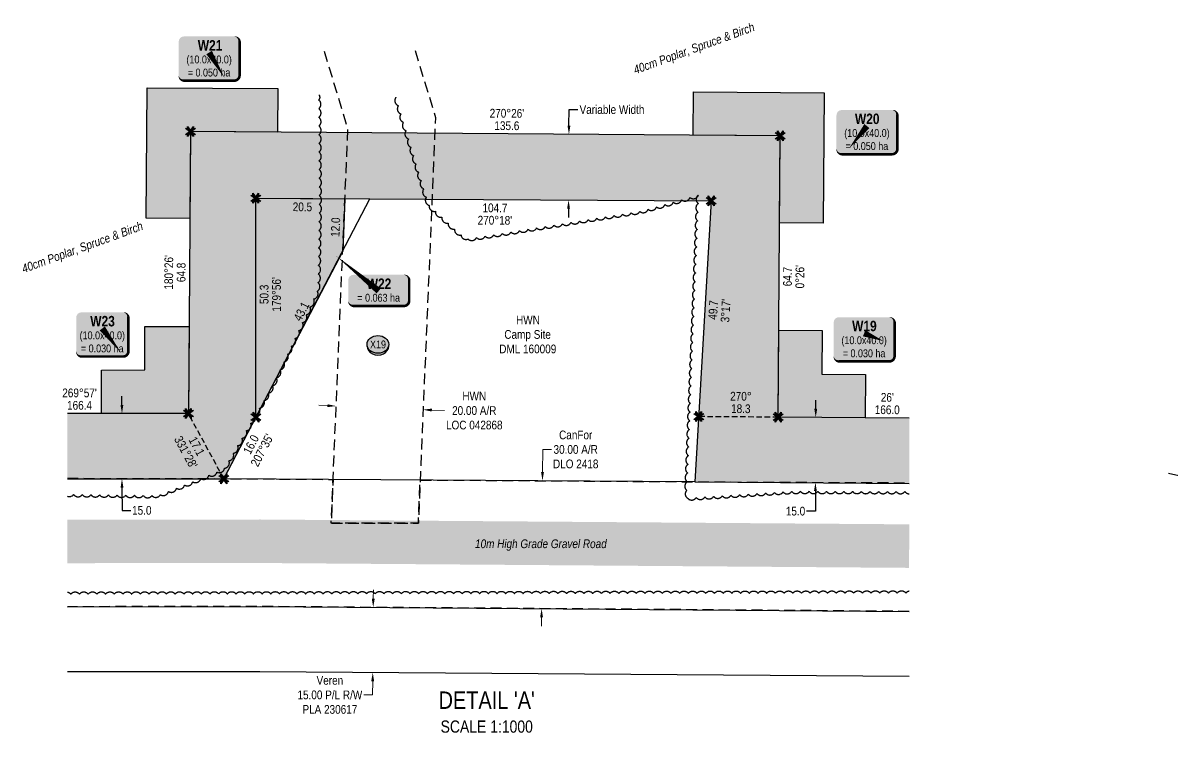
# Model space of a CAD drawing. Extents: x 454192 to 460119, y 6044068 to 6049303.
# Drawn here: x 454289 to 455611, y 6047345 to 6048165 of the extents above; entities that cross this region are included whole.
import ezdxf
from ezdxf.enums import TextEntityAlignment as Align

# ---------------------------------------------------------------- set-up
doc = ezdxf.new("R2010")
doc.units = 0
doc.header["$LTSCALE"] = 5
doc.header["$PDMODE"] = 34
doc.header["$PDSIZE"] = 0.03
for name, pattern in [('0', [1, 1, 0]), ('foc-ACCESSROAD', [3.75, 2.5, -1.25]), ('foc-TIELINE', [1.875, 1.25, -0.625]), ('foc-TOPO', [1, 0.2, -0.8])]:
    doc.linetypes.add(name, pattern=pattern)
doc.layers.get('Defpoints').update_dxf_attribs({"color": 9})
for name, color, linetype in [('AS-ROADS', 254, 'Continuous'), ('C-RW', 13, 'Continuous'), ('DETAIL-T', 7, 'Continuous'), ('F-AR', 190, 'foc-ACCESSROAD'), ('F-RW2', 190, 'Continuous'), ('L-BD', 7, 'Continuous'), ('L-MON', 1, 'Continuous'), ('L-TIE', 7, 'foc-TIELINE'), ('P-CROSSINGS', 250, 'Continuous'), ('P-PROPOSED', 10, 'Continuous'), ('P-PROPOSED-H', 21, 'Continuous'), ('P-TEMP-BLOCKS', 250, 'Continuous'), ('P-TEMP-H', 41, 'Continuous'), ('P-TEMP_WORKSPACE', 46, 'Continuous'), ('P-TXT', 4, 'Continuous'), ('T-BUSH', 110, '0'), ('T-BUSH-T', 110, 'Continuous'), ('T-GENERAL', 48, 'foc-TOPO')]:
    doc.layers.add(name, color=color, linetype=linetype)
for name, color, linetype, lineweight in [('C-RW-T', 13, 'Continuous', 9), ('F-AR-T', 190, 'Continuous', 9), ('F-WS-T', 190, 'Continuous', 9)]:
    doc.layers.add(name, color=color, linetype=linetype, lineweight=lineweight)
doc.styles.add('80', font='ARIALN.TTF', dxfattribs={"height": 10})
doc.styles.add('80CG', font='ARIALN.TTF', dxfattribs={"height": 10})
doc.styles.add('80L', font='ARIALN.TTF', dxfattribs={"height": 10})
doc.styles.add('80LS', font='ARIALNI.TTF', dxfattribs={"height": 10})
doc.styles.add('BOLD', font='ARIALNB.TTF')
doc.styles.add('Crossing', font='ARIALN.TTF', dxfattribs={"height": 10})
doc.dimstyles.new('Compass 5 000', dxfattribs={"dimscale": 5, "dimtxt": 9, "dimasz": 2, "dimexe": 0.2, "dimexo": 0.0625, "dimgap": 0.5, "dimtad": 0, "dimtih": 1, "dimtoh": 1, "dimzin": 0, "dimdsep": 46, "dimtxsty": '80CG', "dimcen": 0.1, "dimse1": 1, "dimse2": 1, "dimclrd": 256, "dimclrt": 256, "dimaunit": 1, "dimadec": 4, "dimazin": 0, "dimtfac": 0.06, "dimtofl": 0, "dimtmove": 0, "dimatfit": 1, "dimfxl": 0.2, "dimtolj": 1, "dimtzin": 0, "dimlwd": -1, "dimarcsym": 0})

# ---------------------------------------------------------------- blocks, each defined once
blk = doc.blocks.new('TEMP')
h = blk.add_hatch(color=255)
h.dxf.hatch_style = 1
h.paths.add_polyline_path([(0, 0.25), (-0.67, 1.15), (-0.67, 0.67), (-1.15, 0.67), (-0.25, 0), (-1.15, -0.67), (-0.67, -0.67), (-0.67, -1.15), (0, -0.25), (0.67, -1.15), (0.67, -0.67), (1.15, -0.67), (0.25, 0), (1.15, 0.67), (0.67, 0.67), (0.67, 1.15)])
h.paths.add_polyline_path([(0.57, 0.85), (0.57, 0.57), (0.85, 0.57), (0.08, 0), (0.85, -0.57), (0.57, -0.57), (0.57, -0.85), (0, -0.08), (-0.57, -0.85), (-0.57, -0.57), (-0.85, -0.57), (-0.08, 0), (-0.85, 0.57), (-0.57, 0.57), (-0.57, 0.85), (0, 0.08)], flags=16)
h = blk.add_hatch(color=1)
h.dxf.hatch_style = 1
h.paths.add_polyline_path([(0, 0.08), (-0.57, 0.85), (-0.57, 0.57), (-0.85, 0.57), (-0.08, 0), (-0.85, -0.57), (-0.57, -0.57), (-0.57, -0.85), (0, -0.08), (0.57, -0.85), (0.57, -0.57), (0.85, -0.57), (0.08, 0), (0.85, 0.57), (0.57, 0.57), (0.57, 0.85)])
at = {"color": 1}
for p, q in [((-0.08, 0), (0.08, 0)), ((0, 0.08), (0, -0.08))]:
    blk.add_line(p, q, dxfattribs=at)
at = {"color": 255, "flags": 128}
blk.add_lwpolyline([(-0.25, 0), (-1.15, 0.67), (-0.67, 0.67), (-0.67, 1.15), (0, 0.25), (0.67, 1.15), (0.67, 0.67), (1.15, 0.67), (0.25, 0), (1.15, -0.67), (0.67, -0.67), (0.67, -1.15), (0, -0.25), (-0.67, -1.15), (-0.67, -0.67), (-1.15, -0.67)], close=True, dxfattribs=at)
at = {"color": 1, "flags": 128}
blk.add_lwpolyline([(-0.08, 0), (-0.85, 0.57), (-0.57, 0.57), (-0.57, 0.85), (0, 0.08), (0.57, 0.85), (0.57, 0.57), (0.85, 0.57), (0.08, 0), (0.85, -0.57), (0.57, -0.57), (0.57, -0.85), (0, -0.08), (-0.57, -0.85), (-0.57, -0.57), (-0.85, -0.57)], close=True, dxfattribs=at)
blk = doc.blocks.new('xing2')
h = blk.add_hatch(color=50)
h.dxf.hatch_style = 1
edge = h.paths.add_edge_path()
edge.add_ellipse((0, 0), major_axis=(-12.5, 0), ratio=0.816297, start_angle=0, end_angle=360)
h = blk.add_hatch(color=250)
h.dxf.hatch_style = 1
edge = h.paths.add_edge_path()
edge.add_ellipse((0, -2), major_axis=(-12.5, 0), ratio=0.816297, start_angle=0, end_angle=180)
edge.add_line((12.5, -2), (12.5, 0))
edge.add_ellipse((0, 0), major_axis=(-12.5, 0), ratio=0.816297, start_angle=0, end_angle=180, ccw=False)
edge.add_line((-12.5, 0), (-12.5, -2))
at = {"color": 250}
blk.add_ellipse((0, 0), major_axis=(-12.5, 0), ratio=0.816297, dxfattribs=at)
blk.add_ellipse((0, -2), major_axis=(-12.5, 0), ratio=0.816297, start_param=0, end_param=3.141593, dxfattribs=at)
at = {"color": 250, "style": 'Crossing'}
blk.add_attdef('CROSSING', text='', height=9, dxfattribs=at).set_placement((0.1, 0), align=Align.MIDDLE_CENTER)
at = {"color": 250, "style": 'Crossing', "flags": 1}
for tag, p in [('OWNER', (0.1, -12.5)), ('DESCRIPTION', (0.1, -25.8)), ('LOCATION', (0.1, -39.3)), ('DWG_REF', (0.1, -52.8))]:
    blk.add_attdef(tag, text='', height=9, dxfattribs=at).set_placement(p, align=Align.MIDDLE_CENTER)
blk = doc.blocks.new('*U607')
at = {"true_color": 0xff8aff}
h = blk.add_hatch(color=211, dxfattribs=at)
edge = h.paths.add_edge_path()
edge.add_line((-29, -32.3), (29, -32.3))
edge.add_arc((29, -26.3), 6, 270, 360)
edge.add_line((35, -26.3), (35, 12.5))
edge.add_arc((29, 12.5), 6, 0, 90)
edge.add_line((29, 18.5), (-29, 18.5))
edge.add_arc((-29, 12.5), 6, 90, 180)
edge.add_line((-35, 12.5), (-35, -26.3))
edge.add_arc((-29, -26.3), 6, 180, 270)
at = {"color": 250, "flags": 128}
blk.add_lwpolyline([(-29, -32.3, 3, 3, 0), (29, -32.3, 3, 3, 0.414214), (35, -26.3, 3, 3, 0), (35, 12.5, 3, 0, 0.414214), (29, 18.5, 0, 0, 0), (-29, 18.5, 0, 0, 0.414214), (-35, 12.5, 0, 0, 0), (-35, -26.3, 0, 3, 0.414214)], format="xyseb", close=True, dxfattribs=at)
at = {"flags": 128}
blk.add_lwpolyline([(22.1, -8.9, 0, 7.5, 0), (0, 0, 0, 0, 0)], format="xyseb", dxfattribs=at)
at = {"color": 250}
for tag, p, height, style in [('TEMP_AREA_W1_001', (-9.2, 2.2), 12, 'BOLD'), ('ENTER_TEXT_001', (-30.7, -12.5), 9, '80')]:
    blk.add_attdef(tag, p, '', height=height, dxfattribs=dict(at, style=style))
blk = doc.blocks.new('*U606')
at = {"true_color": 0xff8aff}
h = blk.add_hatch(color=211, dxfattribs=at)
edge = h.paths.add_edge_path()
edge.add_line((-29, -32.3), (29, -32.3))
edge.add_arc((29, -26.3), 6, 270, 360)
edge.add_line((35, -26.3), (35, 12.5))
edge.add_arc((29, 12.5), 6, 0, 90)
edge.add_line((29, 18.5), (-29, 18.5))
edge.add_arc((-29, 12.5), 6, 90, 180)
edge.add_line((-35, 12.5), (-35, -26.3))
edge.add_arc((-29, -26.3), 6, 180, 270)
at = {"color": 250, "flags": 128}
blk.add_lwpolyline([(-29, -32.3, 3, 3, 0), (29, -32.3, 3, 3, 0.414214), (35, -26.3, 3, 3, 0), (35, 12.5, 3, 0, 0.414214), (29, 18.5, 0, 0, 0), (-29, 18.5, 0, 0, 0.414214), (-35, 12.5, 0, 0, 0), (-35, -26.3, 0, 3, 0.414214)], format="xyseb", close=True, dxfattribs=at)
at = {"flags": 128}
blk.add_lwpolyline([(-20.7, -25.9, 0, 7.5, 0), (0, 0, 0, 0, 0)], format="xyseb", dxfattribs=at)
at = {"color": 250}
for tag, p, height, style in [('TEMP_AREA_W1_001', (-9.2, 2.2), 12, 'BOLD'), ('ENTER_TEXT_001', (-30.7, -12.5), 9, '80')]:
    blk.add_attdef(tag, p, '', height=height, dxfattribs=dict(at, style=style))
blk = doc.blocks.new('*U608')
at = {"true_color": 0xff8aff}
h = blk.add_hatch(color=211, dxfattribs=at)
edge = h.paths.add_edge_path()
edge.add_line((-29, -32.3), (29, -32.3))
edge.add_arc((29, -26.3), 6, 270, 360)
edge.add_line((35, -26.3), (35, 12.5))
edge.add_arc((29, 12.5), 6, 0, 90)
edge.add_line((29, 18.5), (-29, 18.5))
edge.add_arc((-29, 12.5), 6, 90, 180)
edge.add_line((-35, 12.5), (-35, -26.3))
edge.add_arc((-29, -26.3), 6, 180, 270)
at = {"color": 250, "flags": 128}
blk.add_lwpolyline([(-29, -32.3, 3, 3, 0), (29, -32.3, 3, 3, 0.414214), (35, -26.3, 3, 3, 0), (35, 12.5, 3, 0, 0.414214), (29, 18.5, 0, 0, 0), (-29, 18.5, 0, 0, 0.414214), (-35, 12.5, 0, 0, 0), (-35, -26.3, 0, 3, 0.414214)], format="xyseb", close=True, dxfattribs=at)
at = {"flags": 128}
blk.add_lwpolyline([(17.7, -29.1, 0, 7.5, 0), (0, 0, 0, 0, 0)], format="xyseb", dxfattribs=at)
at = {"color": 250}
for tag, p, height, style in [('TEMP_AREA_W1_001', (-9.2, 2.2), 12, 'BOLD'), ('ENTER_TEXT_001', (-30.7, -12.5), 9, '80')]:
    blk.add_attdef(tag, p, '', height=height, dxfattribs=dict(at, style=style))
blk = doc.blocks.new('*U610')
at = {"true_color": 0xff8aff}
h = blk.add_hatch(color=211, dxfattribs=at)
edge = h.paths.add_edge_path()
edge.add_line((-29, -17.3), (29, -17.3))
edge.add_arc((29, -11.3), 6, 270, 360)
edge.add_line((35, -11.3), (35, 12.5))
edge.add_arc((29, 12.5), 6, 0, 90)
edge.add_line((29, 18.5), (-29, 18.5))
edge.add_arc((-29, 12.5), 6, 90, 180)
edge.add_line((-35, 12.5), (-35, -11.3))
edge.add_arc((-29, -11.3), 6, 180, 270)
at = {"flags": 128}
blk.add_lwpolyline([(-48.9, 40.2, 0, 7.5, 0), (0, 0, 0, 0, 0)], format="xyseb", dxfattribs=at)
at = {"color": 250, "flags": 128}
blk.add_lwpolyline([(-29, -17.3, 3, 3, 0), (29, -17.3, 3, 3, 0.414214), (35, -11.3, 3, 3, 0), (35, 12.5, 3, 0, 0.414214), (29, 18.5, 0, 0, 0), (-29, 18.5, 0, 0, 0.414214), (-35, 12.5, 0, 0, 0), (-35, -11.3, 0, 3, 0.414214)], format="xyseb", close=True, dxfattribs=at)
at = {"color": 250}
for tag, p, height, style in [('TEMP_AREA_W1_001', (-9.2, 2.2), 12, 'BOLD'), ('ENTER_TEXT_001', (-30.7, -12.5), 9, '80')]:
    blk.add_attdef(tag, p, '', height=height, dxfattribs=dict(at, style=style))
blk = doc.blocks.new('*U609')
at = {"true_color": 0xff8aff}
h = blk.add_hatch(color=211, dxfattribs=at)
edge = h.paths.add_edge_path()
edge.add_line((-24, -32.3), (24, -32.3))
edge.add_arc((24, -26.3), 6, 270, 360)
edge.add_line((30, -26.3), (30, 12.5))
edge.add_arc((24, 12.5), 6, 0, 90)
edge.add_line((24, 18.5), (-24, 18.5))
edge.add_arc((-24, 12.5), 6, 90, 180)
edge.add_line((-30, 12.5), (-30, -26.3))
edge.add_arc((-24, -26.3), 6, 180, 270)
at = {"color": 250, "flags": 128}
blk.add_lwpolyline([(-24, -32.3, 3, 3, 0), (24, -32.3, 3, 3, 0.414214), (30, -26.3, 3, 3, 0), (30, 12.5, 3, 0, 0.414214), (24, 18.5, 0, 0, 0), (-24, 18.5, 0, 0, 0.414214), (-30, 12.5, 0, 0, 0), (-30, -26.3, 0, 3, 0.414214)], format="xyseb", close=True, dxfattribs=at)
at = {"flags": 128}
blk.add_lwpolyline([(21.5, -28.1, 0, 7.5, 0), (0, 0, 0, 0, 0)], format="xyseb", dxfattribs=at)
at = {"color": 250}
for tag, p, height, style in [('TEMP_AREA_W1_001', (-9.2, 2.2), 12, 'BOLD'), ('ENTER_TEXT_001', (-30.7, -12.5), 9, '80')]:
    blk.add_attdef(tag, p, '', height=height, dxfattribs=dict(at, style=style))
blk = doc.blocks.new('*D525')
at = {"layer": 'Defpoints', "color": 0, "transparency": 16777216}
for p in [(454925.9, 6048037.4), (454915.9, 6047962), (454925.5, 6047962)]:
    blk.add_point(p, dxfattribs=at)
at = {"layer": 'P-TXT', "transparency": 16777216}
for p, q in [((454916.3, 6048047.5), (454916.4, 6048065.9)), ((454916.4, 6048065.9), (454926.4, 6048065.9)), ((454915.8, 6047952), (454915.8, 6047942))]:
    blk.add_line(p, q, dxfattribs=at)
for points in [[(454914.7, 6048047.5), (454918, 6048047.5), (454916.3, 6048037.5)], [(454914.2, 6047952), (454917.5, 6047952), (454915.9, 6047962)]]:
    blk.add_solid(points, dxfattribs=at)
at = {"layer": 'P-TXT', "transparency": 16777216, "insert": (454965.8, 6048065.9), "char_height": 10, "attachment_point": 5, "style": '80CG'}
blk.add_mtext('\\A1;Variable Width', dxfattribs=at)
blk = doc.blocks.new('*D526')
at = {"layer": 'Defpoints', "color": 0, "transparency": 16777216}
for p in [(455207.1, 6047712), (455199.7, 6047637.5), (455206.8, 6047637.5)]:
    blk.add_point(p, dxfattribs=at)
at = {"layer": 'P-TXT', "transparency": 16777216}
for p, q in [((455200.1, 6047722.1), (455200.1, 6047732.1)), ((455199.7, 6047627.5), (455199.6, 6047604.4)), ((455199.6, 6047604.4), (455189.6, 6047604.4))]:
    blk.add_line(p, q, dxfattribs=at)
for points in [[(455198.4, 6047722.1), (455201.7, 6047722), (455200, 6047712.1)], [(455198, 6047627.5), (455201.3, 6047627.5), (455199.7, 6047637.5)]]:
    blk.add_solid(points, dxfattribs=at)
at = {"layer": 'P-TXT', "transparency": 16777216, "insert": (455176.8, 6047604.4), "char_height": 10, "attachment_point": 5, "style": '80CG'}
blk.add_mtext('\\A1;15.0', dxfattribs=at)
blk = doc.blocks.new('*D527')
at = {"layer": 'Defpoints', "color": 0, "transparency": 16777216}
for p in [(454404.5, 6047716.6), (454402.5, 6047641.6), (454404.6, 6047641.6)]:
    blk.add_point(p, dxfattribs=at)
at = {"layer": 'P-TXT', "transparency": 16777216}
for p, q in [((454402.4, 6047726.6), (454402.4, 6047736.6)), ((454402.5, 6047631.6), (454402.6, 6047605.3)), ((454402.6, 6047605.3), (454412.6, 6047605.3))]:
    blk.add_line(p, q, dxfattribs=at)
for points in [[(454404.1, 6047726.6), (454400.8, 6047726.6), (454402.5, 6047716.6)], [(454404.2, 6047631.6), (454400.9, 6047631.6), (454402.5, 6047641.6)]]:
    blk.add_solid(points, dxfattribs=at)
at = {"layer": 'P-TXT', "transparency": 16777216, "insert": (454425.3, 6047605.3), "char_height": 10, "attachment_point": 5, "style": '80CG'}
blk.add_mtext('\\A1;15.0', dxfattribs=at)
blk = doc.blocks.new('*D528')
at = {"layer": 'Defpoints', "color": 0, "transparency": 16777216}
for p in [(454649.1, 6047734.5), (454749.1, 6047730.3), (454748.7, 6047721)]:
    blk.add_point(p, dxfattribs=at)
at = {"layer": 'F-AR-T', "transparency": 16777216}
for p, q in [((454638.8, 6047725.7), (454628.8, 6047726.1)), ((454758.7, 6047720.6), (454773.2, 6047720))]:
    blk.add_line(p, q, dxfattribs=at)
for points in [[(454638.8, 6047727.3), (454638.7, 6047724), (454648.7, 6047725.2)], [(454758.8, 6047722.3), (454758.6, 6047718.9), (454748.7, 6047721)]]:
    blk.add_solid(points, dxfattribs=at)
at = {"layer": 'F-AR-T', "transparency": 16777216, "insert": (454807.5, 6047720), "char_height": 10, "attachment_point": 5, "style": '80CG'}
blk.add_mtext('\\A1;HWN\\P20.00 A/R\\PLOC 042868', dxfattribs=at)
blk = doc.blocks.new('*D529')
at = {"layer": 'Defpoints', "color": 0, "transparency": 16777216}
for p in [(454885, 6047639.3), (454885.9, 6047639.3), (454884, 6047492.4)]:
    blk.add_point(p, dxfattribs=at)
at = {"layer": 'F-AR-T', "transparency": 16777216}
for p, q in [((454886, 6047649.3), (454886.2, 6047675.3)), ((454886.2, 6047675.3), (454896.2, 6047675.3)), ((454884.9, 6047482.4), (454884.8, 6047472.4))]:
    blk.add_line(p, q, dxfattribs=at)
for points in [[(454884.3, 6047649.3), (454887.6, 6047649.3), (454885.9, 6047639.3)], [(454883.2, 6047482.4), (454886.5, 6047482.4), (454884.9, 6047492.4)]]:
    blk.add_solid(points, dxfattribs=at)
at = {"layer": 'F-AR-T', "transparency": 16777216, "insert": (454924.1, 6047675.3), "char_height": 10, "attachment_point": 5, "style": '80CG'}
blk.add_mtext('\\A1;CanFor\\P30.00 A/R\\PDLO 2418', dxfattribs=at)
blk = doc.blocks.new('*D530')
at = {"layer": 'C-RW-T', "transparency": 16777216}
for p, q in [((454691.4, 6047503.9), (454691.5, 6047513.9)), ((454690.7, 6047408.9), (454690.6, 6047393.2)), ((454690.6, 6047393.2), (454680.6, 6047393.2))]:
    blk.add_line(p, q, dxfattribs=at)
for points in [[(454689.7, 6047503.9), (454693.1, 6047503.8), (454691.3, 6047493.9)], [(454689, 6047408.9), (454692.4, 6047408.9), (454690.8, 6047418.9)]]:
    blk.add_solid(points, dxfattribs=at)
at = {"layer": 'Defpoints', "color": 0, "transparency": 16777216}
for p in [(454822.3, 6047492.9), (454690.8, 6047418.9), (454821.8, 6047417.9)]:
    blk.add_point(p, dxfattribs=at)
at = {"layer": 'C-RW-T', "transparency": 16777216, "insert": (454641.5, 6047393.2), "char_height": 10, "attachment_point": 5, "style": '80CG'}
blk.add_mtext('\\A1;Veren\\P15.00 P/L R/W\\PPLA 230617', dxfattribs=at)

msp = doc.modelspace()

# ---------------------------------------------------------------- hatches: boundary and pattern name
at = {"layer": 'P-PROPOSED-H'}
h = msp.add_hatch(color=256, dxfattribs=at)
h.dxf.hatch_style = 1
h.paths.add_polyline_path([(454556.29, 6047963.947), (455079.827, 6047961.143), (455061.224, 6047638.098), (455307.467, 6047636.278), (455307.467, 6047711.28), (455156.857, 6047712.393), (455159.246, 6048035.718), (454481.226, 6048040.729), (454478.832, 6047716.704), (454339.795, 6047716.554), (454339.795, 6047641.554), (454519.578, 6047641.748), (454556.538, 6047712.475)])
at = {"layer": 'P-TEMP-H'}
h = msp.add_hatch(color=256, dxfattribs=at)
h.dxf.hatch_style = 1
h.paths.add_polyline_path([(454581.593, 6048089.989), (454581.223, 6048039.99), (454481.226, 6048040.729), (454480.487, 6047940.732), (454430.488, 6047941.101), (454431.597, 6048091.097)])
h = msp.add_hatch(color=256, dxfattribs=at)
h.dxf.hatch_style = 1
h.paths.add_polyline_path([(455158.507, 6047935.721), (455159.246, 6048035.718), (455059.249, 6048036.457), (455059.618, 6048086.456), (455209.614, 6048085.348), (455208.506, 6047935.352)])
h = msp.add_hatch(color=256, dxfattribs=at)
h.dxf.hatch_style = 1
h.paths.add_polyline_path([(454556.538, 6047712.475), (454556.29, 6047963.947), (454658.8, 6047963.398), (454656.262, 6047903.306)])
h = msp.add_hatch(color=256, dxfattribs=at)
h.dxf.hatch_style = 1
h.paths.add_polyline_path([(454479.569, 6047816.505), (454478.832, 6047716.704), (454378.832, 6047716.606), (454378.782, 6047766.606), (454428.782, 6047766.655), (454428.732, 6047816.654)])
h = msp.add_hatch(color=256, dxfattribs=at)
h.dxf.hatch_style = 1
h.paths.add_polyline_path([(455256.854, 6047711.654), (455156.857, 6047712.393), (455157.596, 6047812.391), (455207.594, 6047812.021), (455207.225, 6047762.023), (455257.223, 6047761.653)])

# ---------------------------------------------------------------- linework, layer by layer
at = {"layer": 'AS-ROADS', "const_width": 50, "flags": 128}
msp.add_lwpolyline([(455307.467, 6047564.247), (454561.527, 6047569.83), (454339.795, 6047569.612)], dxfattribs=at)
at = {"layer": 'C-RW'}
for points in [[(456789.945, 6047534.831), (456566.958, 6047532.902), (456406.222, 6047534.856), (456245.712, 6047543.563), (455926.496, 6047581.18), (455917.664, 6047582.74), (455809.087, 6047601.931), (455605.727, 6047647.78)], [(454339.795, 6047494.612), (454561.284, 6047494.83), (455307.467, 6047489.245)], [(455307.467, 6047414.295), (454561.047, 6047419.882), (454339.795, 6047419.665)]]:
    msp.add_lwpolyline(points, dxfattribs=at)
at = {"layer": 'F-AR', "flags": 128}
for points in [[(454739.417, 6048133.913), (454762.896, 6048057.031), (454743.202, 6047590.534), (454643.063, 6047590.71), (454662.21, 6048044.164), (454634.797, 6048133.913)], [(454339.795, 6047642.218), (454519.578, 6047641.748), (454645.182, 6047640.902), (454644.229, 6047618.35), (454643.063, 6047590.71), (454743.202, 6047590.534), (454744.376, 6047618.354), (454745.253, 6047640.227), (455061.224, 6047638.098), (455307.467, 6047637.072)], [(455307.467, 6047489.245), (454561.284, 6047494.83), (454339.795, 6047494.612)]]:
    msp.add_lwpolyline(points, dxfattribs=at)
at = {"layer": 'F-RW2'}
msp.add_lwpolyline([(454519.578, 6047641.748), (454687.584, 6047963.244), (455079.827, 6047961.143), (455061.224, 6047638.098), (454519.578, 6047641.748)], close=True, dxfattribs=at)
at = {"layer": 'L-TIE'}
for p, q in [((454519.578, 6047641.748), (454478.832, 6047716.704)), ((455156.857, 6047712.393), (455065.541, 6047713.068))]:
    msp.add_line(p, q, dxfattribs=at)
at = {"layer": 'P-PROPOSED'}
for points in [[(455307.467, 6047711.28), (455156.857, 6047712.393), (455159.246, 6048035.718), (454481.226, 6048040.729), (454478.832, 6047716.704), (454339.795, 6047716.554)], [(454339.795, 6047641.554), (454519.578, 6047641.748), (454556.538, 6047712.475), (454556.29, 6047963.947), (455079.827, 6047961.143), (455061.224, 6047638.098), (455307.467, 6047636.278)]]:
    msp.add_lwpolyline(points, dxfattribs=at)
at = {"layer": 'P-TEMP_WORKSPACE', "flags": 128}
for points in [[(454581.593, 6048089.989), (454581.223, 6048039.99), (454481.226, 6048040.729), (454480.487, 6047940.732), (454430.488, 6047941.101), (454431.597, 6048091.097)], [(455158.507, 6047935.721), (455159.246, 6048035.718), (455059.249, 6048036.457), (455059.618, 6048086.456), (455209.614, 6048085.348), (455208.506, 6047935.352)], [(454556.538, 6047712.475), (454556.29, 6047963.947), (454658.8, 6047963.398), (454656.262, 6047903.306)], [(454479.569, 6047816.505), (454478.832, 6047716.704), (454378.832, 6047716.606), (454378.782, 6047766.606), (454428.782, 6047766.655), (454428.732, 6047816.654)], [(455156.857, 6047712.393), (455156.857, 6047712.393), (455157.596, 6047812.391), (455207.594, 6047812.021), (455207.225, 6047762.023), (455257.223, 6047761.653), (455256.854, 6047711.654)]]:
    msp.add_lwpolyline(points, close=True, dxfattribs=at)
at = {"layer": 'T-BUSH', "flags": 128}
for points in [[(454339.795, 6047621.465, 0.33917629), (454346.907, 6047623.601, 0.52056705), (454356.906, 6047623.461, 0.52056705), (454366.905, 6047623.32, 0.52056705), (454376.904, 6047623.179, 0.52056705), (454386.903, 6047623.038, 0.52056705), (454396.902, 6047622.897, 0.52056705), (454406.901, 6047622.757, 0.52056705), (454416.9, 6047622.616, 0.52056705), (454426.899, 6047622.475, 0.52056705), (454436.898, 6047622.334, 0.52056705), (454446.691, 6047623.307, 0.52056705), (454455.975, 6047627.022, 0.52056705), (454465.259, 6047630.738, 0.52056705), (454474.544, 6047634.453, 0.52056705), (454483.828, 6047638.169, 0.52056705), (454493.112, 6047641.884, 0.52056705), (454502.396, 6047645.599, 0.52056705), (454511.68, 6047649.315, 0.52056705), (454520.356, 6047653.735, 0.52056705), (454525.389, 6047662.376, 0.52056705), (454530.422, 6047671.018, 0.52056705), (454535.455, 6047679.659, 0.52056705), (454540.488, 6047688.3, 0.52056705), (454545.521, 6047696.941, 0.52056705), (454550.554, 6047705.582, 0.52056705), (454555.587, 6047714.223, 0.52056705), (454560.62, 6047722.864, 0.52056705), (454565.653, 6047731.506, 0.52056705), (454570.685, 6047740.147, 0.52056705), (454575.718, 6047748.788, 0.52056705), (454580.063, 6047757.792, 0.52056705), (454584.34, 6047766.831, 0.52056705), (454588.617, 6047775.87, 0.52056705), (454592.895, 6047784.909, 0.52056705), (454597.172, 6047793.948, 0.52056705), (454601.449, 6047802.987, 0.52056705), (454605.726, 6047812.026, 0.52056705), (454610.004, 6047821.065, 0.52056705), (454614.281, 6047830.104, 0.52056705), (454618.558, 6047839.143, 0.52056705), (454622.835, 6047848.182, 0.52056705), (454627.113, 6047857.222, 0.52056705), (454627.94, 6047867.065, 0.52056705), (454628.1, 6047877.063, 0.52056705), (454628.26, 6047887.062, 0.52056705), (454628.42, 6047897.061, 0.52056705), (454628.58, 6047907.06, 0.52056705), (454628.74, 6047917.058, 0.52056705), (454628.901, 6047927.057, 0.52056705), (454629.061, 6047937.056, 0.52056705), (454629.221, 6047947.054, 0.52056705), (454629.327, 6047957.053, 0.52056705), (454629.271, 6047967.053, 0.52056705), (454629.216, 6047977.053, 0.52056705), (454629.16, 6047987.053, 0.52056705), (454629.104, 6047997.053, 0.52056705), (454629.049, 6048007.053, 0.52056705), (454628.993, 6048017.053, 0.52056705), (454628.938, 6048027.052, 0.52056705), (454628.882, 6048037.052, 0.52056705), (454628.826, 6048047.052, 0.52056705), (454628.771, 6048057.052, 0.52056705), (454628.715, 6048067.052, 0.52056705), (454628.66, 6048077.052, 0.52056705), (454628.626, 6048083.066)], [(454717.413, 6048080.033, 0.52056705), (454720.326, 6048070.466, 0.52056705), (454723.239, 6048060.9, 0.52056705), (454726.152, 6048051.334, 0.52056705), (454729.065, 6048041.767, 0.52056705), (454731.978, 6048032.201, 0.52056705), (454734.891, 6048022.635, 0.52056705), (454737.804, 6048013.068, 0.52056705), (454740.717, 6048003.502, 0.52056705), (454743.63, 6047993.936, 0.52056705), (454746.543, 6047984.37, 0.52056705), (454749.456, 6047974.803, 0.52056705), (454752.369, 6047965.237, 0.52056705), (454755.608, 6047955.874, 0.52056705), (454762.931, 6047949.064, 0.52056705), (454770.253, 6047942.254, 0.52056705), (454777.576, 6047935.444, 0.52056705), (454784.899, 6047928.634, 0.52056705), (454792.222, 6047921.824, 0.52056705), (454800.222, 6047917.243, 0.52056705), (454810.096, 6047918.827, 0.52056705), (454819.97, 6047920.41, 0.52056705), (454829.844, 6047921.994, 0.52056705), (454839.717, 6047923.578, 0.52056705), (454849.591, 6047925.162, 0.52056705), (454859.465, 6047926.746, 0.52056705), (454869.339, 6047928.33, 0.52056705), (454879.213, 6047929.914, 0.52056705), (454889.086, 6047931.498, 0.52056705), (454898.96, 6047933.081, 0.52056705), (454908.834, 6047934.665, 0.52056705), (454918.708, 6047936.249, 0.52056705), (454928.581, 6047937.833, 0.52056705), (454938.455, 6047939.417, 0.52056705), (454948.329, 6047941.001, 0.52056705), (454958.203, 6047942.585, 0.52056705), (454968.076, 6047944.168, 0.52056705), (454977.95, 6047945.752, 0.52056705), (454987.824, 6047947.336, 0.52056705), (454997.698, 6047948.92, 0.52056705), (455007.393, 6047951.313, 0.52056705), (455017.019, 6047954.022, 0.52056705), (455026.645, 6047956.732, 0.52056705), (455036.271, 6047959.441, 0.52056705), (455045.897, 6047962.15, 0.52056705), (455055.524, 6047964.859, 0.52056705), (455065.15, 6047967.568, 0.52056705), (455065.075, 6047957.986, 0.52056705), (455064.676, 6047947.994, 0.52056705), (455064.278, 6047938.002, 0.52056705), (455063.879, 6047928.01, 0.52056705), (455063.481, 6047918.018, 0.52056705), (455063.082, 6047908.026, 0.52056705), (455062.684, 6047898.034, 0.52056705), (455062.285, 6047888.042, 0.52056705), (455061.887, 6047878.05, 0.52056705), (455061.488, 6047868.057, 0.52056705), (455061.09, 6047858.065, 0.52056705), (455060.692, 6047848.073, 0.52056705), (455060.293, 6047838.081, 0.52056705), (455059.895, 6047828.089, 0.52056705), (455059.496, 6047818.097, 0.52056705), (455059.098, 6047808.105, 0.52056705), (455058.699, 6047798.113, 0.52056705), (455058.301, 6047788.121, 0.52056705), (455057.902, 6047778.129, 0.52056705), (455057.504, 6047768.137, 0.52056705), (455057.105, 6047758.145, 0.52056705), (455056.707, 6047748.153, 0.52056705), (455056.308, 6047738.161, 0.52056705), (455055.91, 6047728.169, 0.52056705), (455055.512, 6047718.177, 0.52056705), (455055.113, 6047708.185, 0.52056705), (455054.715, 6047698.192, 0.52056705), (455054.316, 6047688.2, 0.52056705), (455053.918, 6047678.208, 0.52056705), (455053.519, 6047668.216, 0.52056705), (455053.121, 6047658.224, 0.52056705), (455052.722, 6047648.232, 0.52056705), (455052.324, 6047638.24, 0.52056705), (455051.925, 6047628.248, 0.52056705), (455052.682, 6047619.44, 0.52056705), (455062.661, 6047620.085, 0.52056705), (455072.64, 6047620.73, 0.52056705), (455082.619, 6047621.375, 0.52056705), (455092.599, 6047622.02, 0.52056705), (455102.578, 6047622.664, 0.52056705), (455112.557, 6047623.309, 0.52056705), (455122.536, 6047623.954, 0.52056705), (455132.515, 6047624.599, 0.52056705), (455142.494, 6047625.244, 0.52056705), (455152.474, 6047625.889, 0.52056705), (455162.453, 6047626.534, 0.52056705), (455172.432, 6047627.179, 0.52056705), (455182.429, 6047627.246, 0.52056705), (455192.429, 6047627.226, 0.52056705), (455202.429, 6047627.207, 0.52056705), (455212.429, 6047627.187, 0.52056705), (455222.429, 6047627.167, 0.52056705), (455232.429, 6047627.147, 0.52056705), (455242.429, 6047627.127, 0.52056705), (455252.429, 6047627.107, 0.52056705), (455262.429, 6047627.087, 0.52056705), (455272.429, 6047627.067, 0.52056705), (455282.429, 6047627.047, 0.52056705), (455292.429, 6047627.027, 0.52056705), (455302.429, 6047627.007, 0.24656665), (455307.467, 6047624.394, 0.24656665)], [(454339.795, 6047511.478, -0.1954341), (454343.658, 6047508.988, -0.52056705), (454353.658, 6047509.001, -0.52056705), (454363.658, 6047509.014, -0.52056705), (454373.658, 6047509.027, -0.52056705), (454383.658, 6047509.041, -0.52056705), (454393.658, 6047509.054, -0.52056705), (454403.658, 6047509.067, -0.52056705), (454413.658, 6047509.08, -0.52056705), (454423.658, 6047509.093, -0.52056705), (454433.658, 6047509.106, -0.52056705), (454443.658, 6047509.119, -0.52056705), (454453.658, 6047509.132, -0.52056705), (454463.658, 6047509.145, -0.52056705), (454473.658, 6047509.159, -0.52056705), (454483.658, 6047509.172, -0.52056705), (454493.658, 6047509.185, -0.52056705), (454503.657, 6047509.198, -0.52056705), (454513.657, 6047509.211, -0.52056705), (454523.657, 6047509.224, -0.52056705), (454533.657, 6047509.237, -0.52056705), (454543.657, 6047509.25, -0.52056705), (454553.657, 6047509.263, -0.52056705), (454563.657, 6047509.276, -0.52056705), (454573.657, 6047509.29, -0.52056705), (454583.657, 6047509.303, -0.52056705), (454593.657, 6047509.316, -0.52056705), (454603.657, 6047509.329, -0.52056705), (454613.657, 6047509.342, -0.52056705), (454623.657, 6047509.355, -0.52056705), (454633.657, 6047509.368, -0.52056705), (454643.657, 6047509.381, -0.52056705), (454653.657, 6047509.394, -0.52056705), (454663.657, 6047509.408, -0.52056705), (454673.657, 6047509.421, -0.52056705), (454683.657, 6047509.434, -0.52056705), (454693.657, 6047509.447, -0.52056705), (454703.657, 6047509.46, -0.52056705), (454713.657, 6047509.473, -0.52056705), (454723.657, 6047509.486, -0.52056705), (454733.657, 6047509.499, -0.52056705), (454743.657, 6047509.512, -0.52056705), (454753.657, 6047509.526, -0.52056705), (454763.657, 6047509.539, -0.52056705), (454773.657, 6047509.552, -0.52056705), (454783.657, 6047509.565, -0.52056705), (454793.657, 6047509.578, -0.52056705), (454803.657, 6047509.591, -0.52056705), (454813.657, 6047509.604, -0.52056705), (454823.657, 6047509.617, -0.52056705), (454833.657, 6047509.63, -0.52056705), (454843.657, 6047509.643, -0.52056705), (454853.657, 6047509.657, -0.52056705), (454863.657, 6047509.67, -0.52056705), (454873.657, 6047509.683, -0.52056705), (454883.657, 6047509.696, -0.52056705), (454893.657, 6047509.709, -0.52056705), (454903.657, 6047509.722, -0.52056705), (454913.657, 6047509.735, -0.52056705), (454923.657, 6047509.748, -0.52056705), (454933.657, 6047509.761, -0.52056705), (454943.657, 6047509.775, -0.52056705), (454953.657, 6047509.788, -0.52056705), (454963.657, 6047509.801, -0.52056705), (454973.657, 6047509.814, -0.52056705), (454983.657, 6047509.827, -0.52056705), (454993.657, 6047509.84, -0.52056705), (455003.657, 6047509.853, -0.52056705), (455013.657, 6047509.866, -0.52056705), (455023.657, 6047509.879, -0.52056705), (455033.657, 6047509.892, -0.52056705), (455043.657, 6047509.906, -0.52056705), (455053.657, 6047509.919, -0.52056705), (455063.657, 6047509.932, -0.52056705), (455073.657, 6047509.945, -0.52056705), (455083.657, 6047509.958, -0.52056705), (455093.657, 6047509.971, -0.52056705), (455103.657, 6047509.984, -0.52056705), (455113.657, 6047509.997, -0.52056705), (455123.657, 6047510.01, -0.52056705), (455133.657, 6047510.024, -0.52056705), (455143.657, 6047510.037, -0.52056705), (455153.657, 6047510.05, -0.52056705), (455163.657, 6047510.063, -0.52056705), (455173.657, 6047510.076, -0.52056705), (455183.657, 6047510.089, -0.52056705), (455193.657, 6047510.102, -0.52056705), (455203.657, 6047510.115, -0.52056705), (455213.657, 6047510.128, -0.52056705), (455223.657, 6047510.141, -0.52056705), (455233.657, 6047510.155, -0.52056705), (455243.657, 6047510.168, -0.52056705), (455253.657, 6047510.181, -0.52056705), (455263.657, 6047510.194, -0.52056705), (455273.657, 6047510.207, -0.52056705), (455283.657, 6047510.22, -0.52056705), (455293.657, 6047510.233, -0.52056705), (455303.657, 6047510.246, -0.19342334), (455307.467, 6047512.738)]]:
    msp.add_lwpolyline(points, format="xyb", dxfattribs=at)

# ---------------------------------------------------------------- block references
at = {"layer": 'L-MON', "xscale": 5.00000000000002, "yscale": 5.00000000000002, "zscale": 5.00000000000002}
for p in [(454481.226, 6048040.729), (455159.246, 6048035.718), (454556.29, 6047963.947), (455079.827, 6047961.143), (454478.832, 6047716.704), (454556.538, 6047712.475), (455065.541, 6047713.068), (455156.857, 6047712.393), (454519.578, 6047641.748)]:
    msp.add_blockref('TEMP', p, dxfattribs=at)
at = {"layer": 'P-CROSSINGS'}
msp.add_blockref('xing2', (454696.718, 6047796.037), dxfattribs=at).add_auto_attribs({'CROSSING': 'X19'})
at = {"layer": 'P-TEMP-BLOCKS'}
ref = msp.add_blockref('*U608', (454502.692, 6048131.505), dxfattribs=at)
ref.add_attrib('TEMP_AREA_W1_001', 'W21', (454489.657, 6048133.75), dxfattribs={"layer": '0', "color": 250, "height": 12, "style": 'BOLD'})
ref.add_attrib('ENTER_TEXT_001', '(10.0x40.0)', (454476.616, 6048119.035), dxfattribs={"layer": '0', "color": 250, "height": 9, "style": '80'})
ref.add_attrib('ENTER_TEXT_002', '= 0.050 ha', (454478.123, 6048103.999), dxfattribs={"layer": '0', "color": 250, "height": 9, "style": '80'})
ref = msp.add_blockref('*U606', (455258.898, 6048046.964), dxfattribs=at)
ref.add_attrib('TEMP_AREA_W1_001', 'W20', (455245.081, 6048049.31), dxfattribs={"layer": '0', "color": 250, "height": 12, "style": 'BOLD'})
ref.add_attrib('ENTER_TEXT_001', '(10.0x40.0)', (455232.822, 6048034.494), dxfattribs={"layer": '0', "color": 250, "height": 9, "style": '80'})
ref.add_attrib('ENTER_TEXT_002', '= 0.050 ha', (455234.33, 6048019.457), dxfattribs={"layer": '0', "color": 250, "height": 9, "style": '80'})
ref = msp.add_blockref('*U610', (454697.658, 6047857.547), dxfattribs=at)
ref.add_attrib('TEMP_AREA_W1_001', 'W22', (454683.849, 6047859.791), dxfattribs={"layer": '0', "color": 250, "height": 12, "style": 'BOLD'})
ref.add_attrib('ENTER_TEXT_001', '= 0.063 ha', (454673.089, 6047845.194), dxfattribs={"layer": '0', "color": 250, "height": 9, "style": '80'})
ref = msp.add_blockref('*U609', (454379.886, 6047814.433), dxfattribs=at)
ref.add_attrib('TEMP_AREA_W1_001', 'W23', (454366.023, 6047816.779), dxfattribs={"layer": '0', "color": 250, "height": 12, "style": 'BOLD'})
ref.add_attrib('ENTER_TEXT_001', '(10.0x40.0)', (454353.81, 6047801.963), dxfattribs={"layer": '0', "color": 250, "height": 9, "style": '80'})
ref.add_attrib('ENTER_TEXT_002', '= 0.030 ha', (454355.317, 6047786.926), dxfattribs={"layer": '0', "color": 250, "height": 9, "style": '80'})
ref = msp.add_blockref('*U607', (455255.667, 6047808.82), dxfattribs=at)
ref.add_attrib('TEMP_AREA_W1_001', 'W19', (455241.833, 6047811.166), dxfattribs={"layer": '0', "color": 250, "height": 12, "style": 'BOLD'})
ref.add_attrib('ENTER_TEXT_001', '(10.0x40.0)', (455229.591, 6047796.35), dxfattribs={"layer": '0', "color": 250, "height": 9, "style": '80'})
ref.add_attrib('ENTER_TEXT_002', '= 0.030 ha', (455231.098, 6047781.313), dxfattribs={"layer": '0', "color": 250, "height": 9, "style": '80'})

# ---------------------------------------------------------------- texts
at = {"layer": 'DETAIL-T', "color": 3, "insert": (454821.81, 6047373.402), "char_height": 19.99414, "width": 223.79244, "attachment_point": 5, "style": '80CG'}
msp.add_mtext("DETAIL 'A'\\P{\\H0.7x;SCALE 1:1000}", dxfattribs=at)
at = {"layer": 'F-WS-T', "insert": (454834.575, 6047829.193), "char_height": 10, "attachment_point": 1, "style": '80L'}
msp.add_mtext_dynamic_manual_height_columns('\\pi20.956;HWN\\P\\pi7.494;Camp Site\\P\\pi1.6038;DML 160009', width=67.42325, gutter_width=50, heights=[0], dxfattribs=at)
at = {"layer": 'L-BD', "style": '80L'}
for s, rotation, p in [("270°26'", 359.6931, (454845.026, 6048061.682)), ('135.6', 359.6931, (454844.949, 6048047.432)), ('104.7', 359.6931, (454831.29, 6047952.974)), ("270°18'", 359.6931, (454831.214, 6047938.724)), ("180°26'", 89.5766, (454456.279, 6047878.892)), ('64.8', 89.5766, (454470.529, 6047878.787)), ("0°26'", 89.5766, (455181.801, 6047873.88)), ("179°56'", 90.0565, (454580.149, 6047853.564)), ('64.7', 89.5766, (455167.551, 6047873.986)), ('50.3', 90.0565, (454565.899, 6047853.55)), ('49.7', 86.7041, (455082.115, 6047835.63)), ("3°17'", 86.7041, (455096.341, 6047834.811)), ("269°57'", 0.0618, (454353.721, 6047740.319)), ('270°', 359.5766, (455114.024, 6047736.461)), ("26'", 359.5766, (455282.336, 6047735.217)), ('166.4', 0.0618, (454353.737, 6047726.069)), ('18.3', 359.5766, (455113.919, 6047722.211)), ('166.0', 359.5766, (455282.231, 6047720.967)), ("331°28'", 298.5286, (454475.98, 6047672.222)), ('17.1', 298.5286, (454488.5, 6047679.028)), ('16.0', 62.4094, (454550.854, 6047681.087)), ("207°35'", 62.4094, (454563.484, 6047674.487))]:
    msp.add_text(s, height=10, rotation=rotation, dxfattribs=at).set_placement(p, align=Align.MIDDLE)
at = {"layer": 'P-TEMP_WORKSPACE', "style": '80L'}
for s, rotation, p in [('20.5', 359.6931, (454609.975, 6047954.159)), ('12.0', 87.5821, (454647.916, 6047930.833)), ('43.1', 62.4094, (454608.734, 6047833.948))]:
    msp.add_text(s, height=10, rotation=rotation, dxfattribs=at).set_placement(p, align=Align.MIDDLE)
at = {"layer": 'T-BUSH-T', "char_height": 9.98763, "width": 142.46841, "attachment_point": 2, "rotation": 20.005425, "style": '80LS'}
for insert in [(455058.332, 6048141.035), (454355.229, 6047912.474)]:
    msp.add_mtext('40cm Poplar, Spruce & Birch', dxfattribs=dict(at, insert=insert))
at = {"layer": 'T-GENERAL', "insert": (454884.059, 6047565.452), "char_height": 9.98763, "width": 152.01943, "attachment_point": 5, "rotation": 0.005425, "style": '80CG'}
msp.add_mtext('\\A1;{\\fArial Narrow|b0|i1|c0|p34;10m High Grade Gravel Road }', dxfattribs=at)

# ---------------------------------------------------------------- dimensions: what is measured, and where the dimension line sits
at = {"layer": 'C-RW-T'}
dim = msp.add_linear_dim(base=(454690.767, 6047418.911), p1=(454822.314, 6047492.876), p2=(454821.753, 6047417.931), angle=269.571137, text='Veren\\P15.00 P/L R/W\\PPLA 230617', dimstyle='Compass 5 000', dxfattribs=at)
dim.commit()
dim.dimension.update_dxf_attribs({"geometry": '*D530', "text_midpoint": (454641.489, 6047393.177), "dimtype": 161})
at = {"layer": 'F-AR-T'}
for base, p1, p2, angle, text, picture, middle in [((454748.711, 6047721.021), (454649.135, 6047734.512), (454749.102, 6047730.291), 357.582586, 'HWN\\P20.00 A/R\\PLOC 042868', '*D528', (454807.528, 6047719.986)), ((454885.913, 6047639.279), (454884.018, 6047492.414), (454885.007, 6047639.286), 89.613892, 'CanFor\\P30.00 A/R\\PDLO 2418', '*D529', (454924.079, 6047675.291))]:
    dim = msp.add_linear_dim(base=base, p1=p1, p2=p2, angle=angle, text=text, dimstyle='Compass 5 000', dxfattribs=at)
    dim.commit()
    dim.dimension.update_dxf_attribs({"geometry": picture, "text_midpoint": middle, "dimtype": 161})
at = {"layer": 'P-TXT'}
for base, p1, p2, angle, text, picture, middle in [((454915.876, 6047962.021), (454925.888, 6048037.443), (454925.484, 6047961.97), 269.693093, 'Variable Width', '*D525', (454965.757, 6048065.911)), ((454402.538, 6047641.622), (454404.544, 6047716.624), (454404.625, 6047641.624), 270.061772, '15.0', '*D527', (454425.33, 6047605.253)), ((455199.7, 6047637.521), (455207.078, 6047712.022), (455206.767, 6047637.491), 269.761222, '15.0', '*D526', (455176.809, 6047604.412))]:
    dim = msp.add_linear_dim(base=base, p1=p1, p2=p2, angle=angle, text=text, dimstyle='Compass 5 000', dxfattribs=at)
    dim.commit()
    dim.dimension.update_dxf_attribs({"geometry": picture, "text_midpoint": middle, "dimtype": 161})

doc.saveas('drawing.dxf')
